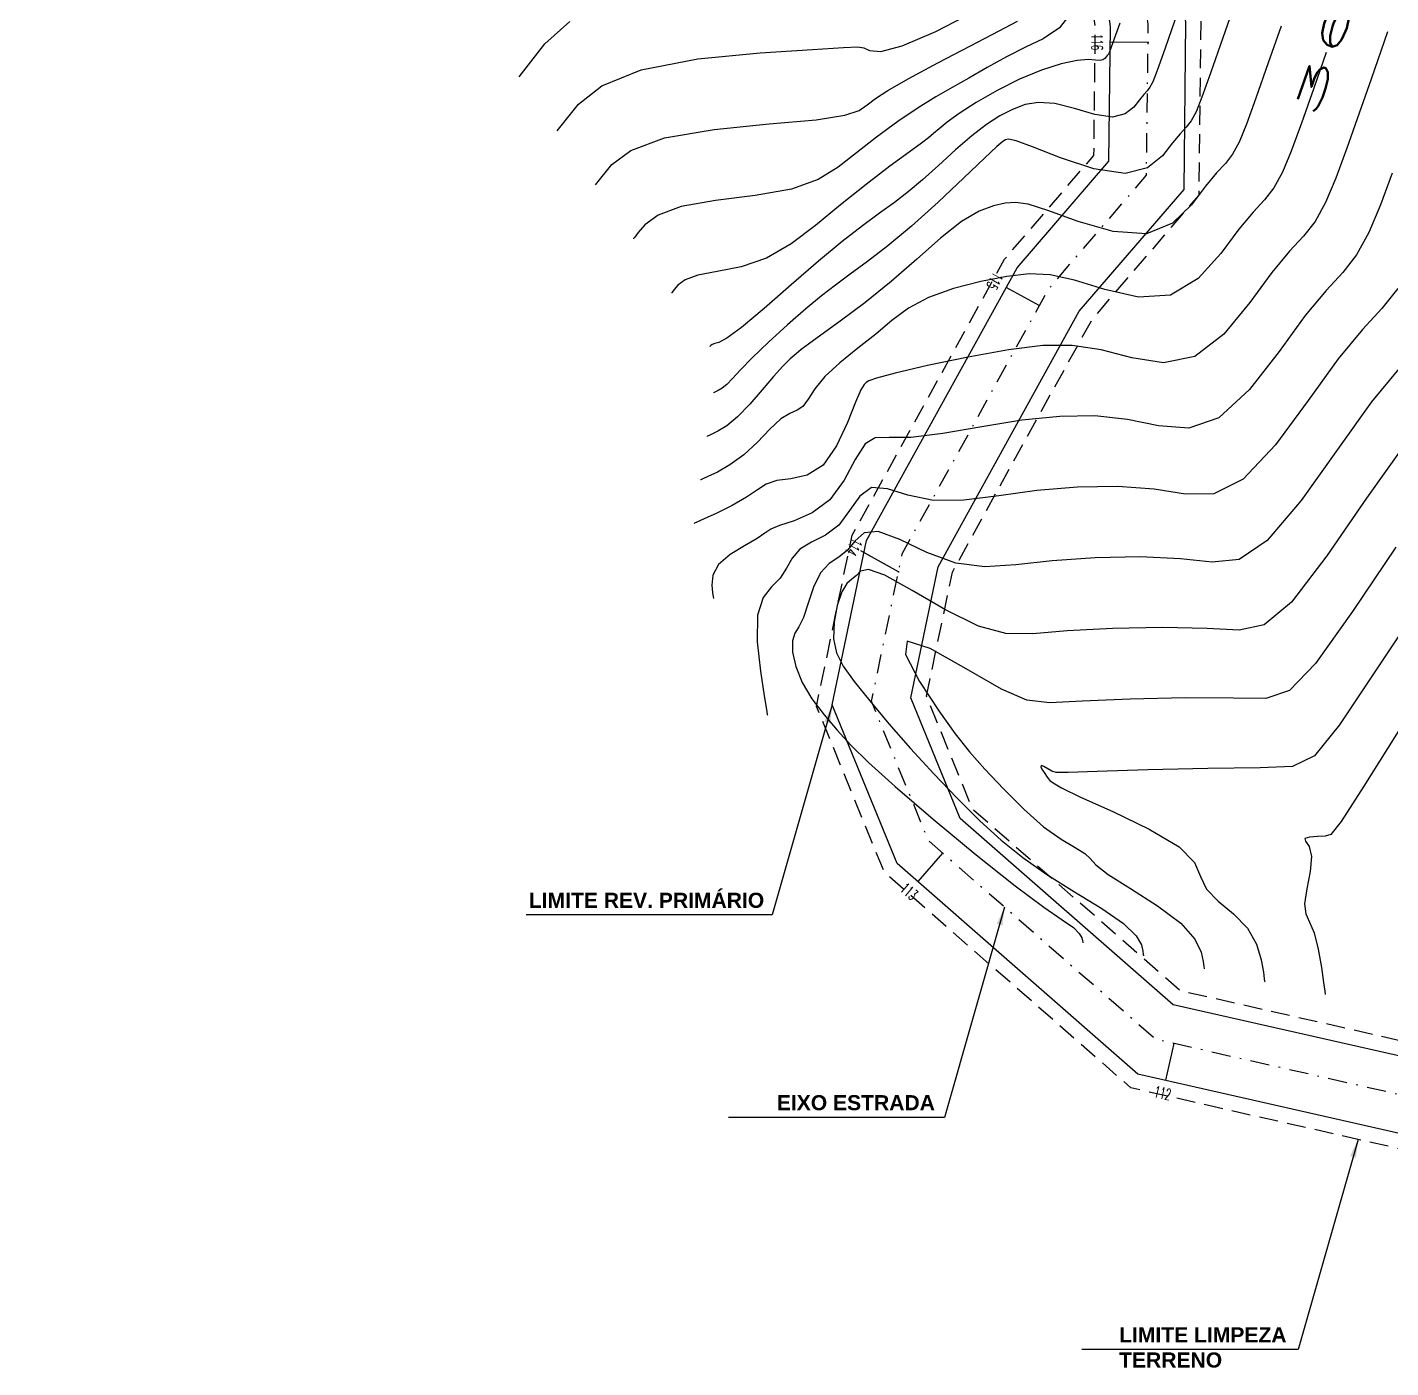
# Model space of a CAD drawing. Header units: millimetres. Extents: x 276147 to 291056, y 9594849 to 9609891.
# Drawn here: x 281159.2 to 281249.5, y 9596029.9 to 9596118.7 of the extents above; entities that cross this region are included whole.
import ezdxf
from ezdxf.enums import TextEntityAlignment as Align

# ---------------------------------------------------------------- set-up
doc = ezdxf.new("R2010")
doc.units = ezdxf.units.MM
doc.header["$LTSCALE"] = 10
for name, pattern in [('CONTINUO', [0]), ('DASHDOTX2', [50.8, 25.4, -12.7, 0, -12.7]), ('HIDDEN', [0.375, 0.25, -0.125])]:
    doc.linetypes.add(name, pattern=pattern)
for name, color, linetype in [('Curvas mestras', 30, 'Continuous'), ('Curvas simples', 9, 'Continuous'), ('Curvas texto', 2, 'Continuous'), ('TG', 7, 'CONTINUO'), ('Top_malha_coord', 8, 'Continuous')]:
    doc.layers.add(name, color=color, linetype=linetype)
doc.styles.add('r80', font='romans.shx')
doc.styles.add('ROMAND', font='romand', dxfattribs={"height": 0.2})
doc.styles.add('SIMPLEX', font='simplex', dxfattribs={"height": 0.2})
doc.styles.add('T7', font='arial.ttf')
doc.dimstyles.new('cadnorma_dim1', dxfattribs={"dimscale": 0, "dimtxt": 2, "dimasz": 1.199999999999999, "dimexe": 1, "dimexo": 2.5, "dimgap": 0.6, "dimtad": 1, "dimzin": 4, "dimdsep": 46, "dimtxsty": 'r80', "dimblk": 'ARCHTICK', "dimblk1": 'ARCHTICK', "dimblk2": 'ARCHTICK', "dimcen": -1, "dimdle": 1, "dimclrd": 1, "dimclre": 1, "dimclrt": 2, "dimaunit": 1, "dimazin": 0, "dimtfac": 1, "dimtix": 1, "dimtmove": 2, "dimatfit": 0, "dimfxl": 1, "dimarcsym": 0})

# ---------------------------------------------------------------- blocks, each defined once
blk = doc.blocks.new('_ArchTick')
at = {"color": 0, "linetype": 'ByBlock', "const_width": 0.15}
blk.add_lwpolyline([(-0.5, -0.5), (0.5, 0.5)], dxfattribs=at)

msp = doc.modelspace()

# ---------------------------------------------------------------- linework, layer by layer
at = {"color": 8, "linetype": 'HIDDEN', "ltscale": 0.5, "elevation": 160.1796621240507, "flags": 128}
for points in [[(281705.3257447103, 9596186.097807938), (281671.0420966857, 9596148.442213606), (281618.3708522619, 9596117.96751722), (281612.1522653525, 9596096.604426004), (281614.0101236665, 9596087.174232556), (281610.8053393826, 9596082.23393807), (281604.9222878393, 9596084.156284798), (281599.9496397175, 9596090.860116001), (281593.3803922225, 9596109.605399935), (281582.0417510347, 9596127.327627068), (281572.6046193693, 9596134.304534238), (281559.9765863478, 9596134.674678959), (281544.3286989689, 9596118.564739116), (281540.658778394, 9596097.818736246), (281537.5093358072, 9596080.228775298), (281520.4284557049, 9596075.011032958), (281502.0332003358, 9596069.391784875), (281494.509547525, 9596070.404022079), (281490.7256996009, 9596076.43605404), (281493.2584685785, 9596098.132715838), (281480.0995632795, 9596101.385524807), (281449.2964902226, 9596100.548274204), (281430.0223790895, 9596096.12669182), (281411.9683109509, 9596097.93913607), (281407.5724122446, 9596102.453821631), (281411.4039140878, 9596110.665556196), (281403.1008950184, 9596132.470582576), (281380.8081796909, 9596137.376344452), (281359.9408718039, 9596130.859888002), (281347.0544783977, 9596114.790196389), (281314.7314768742, 9596091.261051774), (281302.0196165714, 9596075.766356803), (281286.4640279276, 9596063.849675173), (281278.3709921193, 9596057.649837077), (281271.9708323478, 9596051.505744739), (281253.7808607005, 9596050.73446907), (281235.6029599643, 9596054.86117104), (281221.8458024181, 9596066.889702521), (281218.7834329222, 9596074.38328282), (281220.4968017068, 9596082.605134564), (281229.7359844254, 9596099.331536198), (281236.8484486804, 9596107.608992774), (281236.979980318, 9596119.127903767), (281235.6370826386, 9596129.28381643), (281234.0505352953, 9596141.282374846), (281212.8134960154, 9596149.146566434), (281092.4168111571, 9596154.564297132), (281072.9977757005, 9596155.438134354), (281065.8047075431, 9596158.14915656), (281063.8059635049, 9596165.040728634), (281066.3762022938, 9596173.094204625), (281071.6566353667, 9596181.153613526), (281081.5611500744, 9596198.655863922), (281101.2580152763, 9596233.462159524), (281110.9768763188, 9596250.636341654), (281122.9105798664, 9596265.854385952), (281139.2392582729, 9596279.071111804), (281144.5124366145, 9596320.34150084), (281144.6678345738, 9596400.540929634), (281142.6738615293, 9596440.915119793), (281132.673374487, 9596479.71147487), (281130.7173237967, 9596498.969147392), (281132.9373055062, 9596519.560689582), (281123.2639871383, 9596537.496452231), (281115.0194181657, 9596617.069980796), (281104.5392557544, 9596635.017106473), (281094.1622148029, 9596652.131000444), (281062.9990502925, 9596703.525525687), (281028.0758804538, 9596751.42602632), (281004.8557222936, 9596889.161327347), (280985.2271627478, 9596924.87591348), (280973.6552831217, 9596941.402191738), (280950.7410745324, 9596974.150890775), (280928.3153482458, 9597006.224941807), (280925.6195852169, 9597024.964569218), (280925.2975179172, 9597044.877213322), (280917.2359068681, 9597124.57081029), (280911.1712139401, 9597184.52373918), (280889.6831715604, 9597262.502901934), (280877.7477164246, 9597278.852490822), (280862.055065255, 9597314.685484517), (280856.3541850812, 9597353.476188295), (280854.639876525, 9597373.434056284), (280854.116042565, 9597382.033457942), (280871.520011573, 9597404.084292108), (280905.668337576, 9597426.436078487), (280910.5490067642, 9597446.52226166), (280951.9025449565, 9597502.510226574), (280957.1189760176, 9597513.160656158), (280912.2559968092, 9597626.929295046), (280886.4466186127, 9597649.84623889), (280803.0956212914, 9597671.772893883), (280795.5081167346, 9597683.569792682), (280779.3586608997, 9597708.67864036)], [(281710.5178374354, 9596181.402838333), (281675.4873313782, 9596142.926929222), (281624.307053171, 9596113.31488082), (281619.3497790786, 9596096.28485452), (281621.4263888606, 9596085.744313402), (281613.7482014651, 9596073.908101201), (281600.6285639192, 9596078.195075762), (281593.6947889923, 9596087.542782567), (281587.0441809219, 9596106.520228112), (281576.8415557245, 9596122.466869175), (281570.2070225818, 9596127.371804645), (281562.8511565771, 9596127.587415023), (281550.8473176515, 9596115.229125477), (281547.550488274, 9596096.592201235), (281543.6457749243, 9596074.783975355), (281522.4734780471, 9596068.316416942), (281502.6155564374, 9596062.250364274), (281490.3236323596, 9596063.904127834), (281483.4874242715, 9596074.802088458), (281485.5904618715, 9596092.817507926), (281479.3410703855, 9596094.362323103), (281450.1828653127, 9596093.569781242), (281430.4670404004, 9596089.0468674), (281408.7319094135, 9596091.228852794), (281399.1852311144, 9596101.033503352), (281403.8083725086, 9596110.941892164), (281397.904403359, 9596126.446638325), (281381.1197991235, 9596130.14027862), (281364.0658912837, 9596124.81467321), (281351.9303354857, 9596109.681297015), (281319.5752295485, 9596086.128782371), (281306.9185099731, 9596070.701299338), (281290.7209629054, 9596058.29283213), (281282.937430859, 9596052.330095816), (281274.9102619792, 9596044.624090252), (281253.1431036982, 9596043.701137766), (281232.327572161, 9596048.426628146), (281215.9921594214, 9596062.709449701), (281211.4940514419, 9596073.71626432), (281213.8592733805, 9596085.066129155), (281223.9570691917, 9596103.346943974), (281229.8780090109, 9596110.237709327), (281229.9747168267, 9596118.706916755), (281228.6974866962, 9596128.366206406), (281227.6639062291, 9596136.182850303), (281211.4073002868, 9596142.202760234), (281092.1021365739, 9596147.57137357), (281071.5708639357, 9596148.495260356), (281060.0576341382, 9596152.834524348), (281056.4892279477, 9596165.13821506), (281059.9978339799, 9596176.131930728), (281065.6766406024, 9596184.799368419), (281075.468991096, 9596202.103413628), (281095.1658562979, 9596236.909709232), (281105.1438604567, 9596254.541822702), (281117.8909552532, 9596270.797116162), (281132.6517374361, 9596282.744758626), (281137.513299567, 9596320.793644417), (281137.6674998371, 9596400.374957068), (281135.7175383865, 9596439.857995542), (281125.76273324, 9596478.477130141), (281123.6791015143, 9596498.990861015), (281125.744705554, 9596518.150466044), (281116.4442590884, 9596535.394869061), (281108.2124486681, 9596614.84525679), (281098.5236189183, 9596631.437236797), (281088.1766027751, 9596648.501613624), (281057.1675960032, 9596699.64190077), (281021.4475676514, 9596748.635369822), (280998.1501936199, 9596886.828693196), (280979.2754088979, 9596921.171769831), (280967.9212277801, 9596937.38714387), (280945.0056382589, 9596970.137815801), (280921.6238898133, 9597003.579202123), (280918.6276817167, 9597024.407376846), (280918.3032270725, 9597044.46762471), (280910.2714493166, 9597123.86630265), (280904.2661006415, 9597183.232579943), (280883.2747300601, 9597259.409342542), (280871.6426774854, 9597275.343320373), (280855.2660766902, 9597312.738061812), (280849.3979144628, 9597352.667008877), (280847.6581155221, 9597372.921634253), (280846.9665996198, 9597384.273748573), (280866.7319753881, 9597409.316485843), (280899.5195873695, 9597430.777616875), (280904.0800883559, 9597449.546161648), (280945.8950794268, 9597506.15888102), (280949.4739875075, 9597513.465966662), (280906.3575799417, 9597622.805450775), (280883.0489782383, 9597643.501877958), (280798.6812780778, 9597665.69599096), (280789.6207265427, 9597679.783153443), (280773.4712707121, 9597704.892001115)]]:
    msp.add_lwpolyline(points, dxfattribs=at)
at = {"linetype": 'Continuous'}
for p in [(281233.4635370168, 9596117.70786035, 160.1796621240507), (281233.4635370168, 9596117.70786035, 160.1796621240507), (281226.2587650641, 9596100.275169887, 160.1796621240507), (281226.2587650641, 9596100.275169887, 160.1796621240507), (281216.9293070369, 9596082.642061995, 160.1796621240507), (281216.9293070369, 9596082.642061995, 160.1796621240507), (281219.8451824422, 9596063.989754451, 160.1796621240507), (281219.8451824422, 9596063.989754451, 160.1796621240507), (281235.1781547832, 9596051.3685526, 160.1796621240507), (281235.1781547832, 9596051.3685526, 160.1796621240507)]:
    msp.add_point(p, dxfattribs=at)
at = {"layer": 'Curvas mestras', "linetype": 'CONTINUO'}
for points in [[(281228.5675757314, 9596119.954467978, -101.6595884533276), (281227.597890335, 9596118.698729018, -101.6379043679594), (281226.5183423174, 9596117.969777238, -101.6356878377523), (281225.3377032675, 9596117.41953479, -101.6413566689849), (281224.0761660017, 9596116.773723232, -101.6455177255817), (281222.7996192063, 9596116.053247754, -101.6475334251558), (281221.5853707908, 9596115.352810958, -101.6489552179959), (281220.4786365282, 9596114.732654728, -101.6508495201965), (281219.3962576179, 9596114.11516118, -101.6523421762072), (281218.2229781175, 9596113.388248716, -101.6520739987286), (281216.885609154, 9596112.475977805, -101.6490256978109), (281215.4792180973, 9596111.446961151, -101.6435372917589), (281214.1409363901, 9596110.405955516, -101.6362888218977), (281212.9308391438, 9596109.448414046, -101.6292022570529), (281211.6007611834, 9596108.632594382, -101.6291681977713), (281209.8254780107, 9596108.007454546, -101.6443193630807), (281207.425861528, 9596107.587996349, -101.6787430874797), (281204.8071652426, 9596107.253400743, -101.7203453789957), (281202.5207390626, 9596106.848892469, -101.7529868609531), (281200.9882661573, 9596106.273308406, -101.764887841386), (281200.1127717596, 9596105.639942903, -101.7617074784616), (281199.6676113583, 9596105.115700439, -101.7534646100507), (281199.4526022855, 9596104.824336115, -101.7482329329618), (281199.3733882037, 9596104.716990465, -101.746305448029), (281199.3620716213, 9596104.70165566, -101.7460301080395)], [(281245.2678903764, 9596117.045505239, -96.22533942458941), (281244.4448840966, 9596114.692241056, -96.16474630587291), (281243.6285680075, 9596112.379416041, -96.10534403696917), (281242.9505702233, 9596110.518331503, -96.05796824805705), (281242.3713136938, 9596109.117557326, -96.0236942176384), (281241.8084205791, 9596108.084981043, -96.0011571428299), (281241.1826813455, 9596107.293813381, -95.98779230165789), (281240.4275606849, 9596106.478556862, -95.97623524439084), (281239.4796885973, 9596105.339038203, -95.95792169545572), (281238.2800036311, 9596103.723275753, -95.92905696297785), (281236.7866535609, 9596102.0720704, -95.90492571683401), (281234.9620907077, 9596100.974414652, -95.90558229069254), (281232.8230291515, 9596100.836894331, -95.94401452960713), (281230.6032380079, 9596101.336473346, -96.00494432417011), (281228.5907521419, 9596101.96770493, -96.06602686477387), (281226.9786206767, 9596102.321935095, -96.10999583665082), (281225.5799697655, 9596102.37767516, -96.13989830683252), (281224.112943807, 9596102.210224232, -96.16385959330043), (281222.3854202357, 9596101.883751692, -96.18783904137351), (281220.5642195794, 9596101.41789291, -96.20913139459705), (281218.9058923986, 9596100.821153497, -96.22286548404051), (281217.5908258663, 9596100.104338756, -96.22577437074179), (281216.4947436409, 9596099.287468689, -96.22100875884323), (281215.4171989904, 9596098.392861009, -96.21332365783431), (281214.2225449496, 9596097.446996365, -96.20630972899065), (281213.0343175811, 9596096.492985282, -96.19889984416344), (281212.0408477028, 9596095.57809624, -96.18886246412555), (281211.3741921884, 9596094.751650132, -96.17516292453772), (281210.9412971371, 9596094.071178503, -96.16155439373367), (281210.5928317009, 9596093.596264318, -96.15298694275813), (281210.2002969965, 9596093.340772958, -96.1524943573427), (281209.7185189835, 9596093.135692548, -96.15544511438614), (281209.1231545756, 9596092.766288646, -96.15529126234154), (281208.3996046175, 9596092.086650686, -96.14754453443717), (281207.5722396205, 9596091.226138657, -96.13595470788684), (281206.675174018, 9596090.382931435, -96.12633108111586), (281205.7568494607, 9596089.718453474, -96.12299095283063), (281204.9230144561, 9596089.24710549, -96.12428346732887), (281204.2937447306, 9596088.946533766, -96.12706576889869), (281203.951068059, 9596088.789865905, -96.12881068835534), (281203.8248193894, 9596088.732145743, -96.12945352689391), (281203.8067837212, 9596088.723899439, -96.12954534522984)], [(281250.4625030024, 9596091.039612938, -90.26519081447302), (281247.9519067128, 9596087.509227427, -90.1999007371164), (281245.3106068411, 9596083.687202148, -90.12767764398868), (281242.9618249418, 9596080.632421909, -90.07472441842813), (281241.1610968973, 9596079.11577389, -90.06117264020983), (281239.4932008813, 9596078.756139927, -90.08286848748364), (281237.3752283867, 9596078.88440025, -90.12958672418293), (281234.4317820204, 9596078.950201195, -90.19082845383352), (281231.1175158186, 9596078.878245436, -90.25499973437084), (281228.0945919239, 9596078.711998768, -90.31023292519652), (281225.8334565106, 9596078.530297043, -90.34966784898691), (281224.0376788633, 9596078.55344842, -90.3864741805269), (281222.2191082925, 9596079.037128143, -90.43882903965684), (281220.0475638103, 9596080.111369258, -90.5176213767522), (281217.8247392079, 9596081.403624065, -90.6045871512874), (281216.0102959668, 9596082.41569668, -90.674173996635), (281214.9350629853, 9596082.782712381, -90.70778446105803), (281214.4145277863, 9596082.673056101, -90.71464015412172), (281214.1353472989, 9596082.388428941, -90.710917396555), (281213.8419159205, 9596082.149258438, -90.70897026851569), (281213.5095919197, 9596081.85087987, -90.7058636733822), (281213.1714770236, 9596081.30735194, -90.69484005545061), (281212.8668152544, 9596080.400976598, -90.671254814803), (281212.6594347794, 9596079.28701575, -90.6389144482932), (281212.6193090518, 9596078.188971516, -90.60373824977111), (281212.8087015235, 9596077.261665665, -90.56954970248316), (281213.2590366247, 9596076.385194449, -90.53178889586391), (281213.994027783, 9596075.37097376, -90.48380012871016), (281215.0218519376, 9596074.07850489, -90.42081527728854), (281216.2885320609, 9596072.559625808, -90.34561652512318), (281217.7245516327, 9596070.914257897, -90.26287362820264), (281219.2592305074, 9596069.239389053, -90.17718357374221), (281220.8172340245, 9596067.62026527, -90.09285201274591), (281222.3220588911, 9596066.139196068, -90.01411182983114), (281223.7346531817, 9596064.849767413, -89.9435028885168), (281225.1657524075, 9596063.690661086, -89.87679300180432), (281226.763539442, 9596062.571833318, -89.80805697696312), (281228.5948212909, 9596061.431839738, -89.73394029526068), (281230.4008914839, 9596060.323631523, -89.66137127225781), (281231.8416666853, 9596059.328760244, -89.5998489505404), (281232.6713274008, 9596058.515815081, -89.5565553975434), (281233.0211025147, 9596057.901537728, -89.5294049856279), (281233.116485759, 9596057.489710469, -89.51399518971121), (281233.1469907985, 9596057.272023492, -89.50624948870652), (281233.1582300771, 9596057.191823447, -89.5033958115059), (281233.1598359755, 9596057.180366868, -89.50298815624822)]]:
    msp.add_polyline3d(points, dxfattribs=at)
at = {"layer": 'Curvas simples', "linetype": 'CONTINUO'}
for points in [[(281239.3154220538, 9596120.576634817, -98.46201409460312), (281238.4265579976, 9596118.028317396, -98.39635130369831), (281237.6085704999, 9596115.695068093, -98.33631330515752), (281237.0328118162, 9596114.08704672, -98.29517780462314), (281236.6444625364, 9596113.112116534, -98.27102600733318), (281236.3321645876, 9596112.527568152, -98.2581399570594), (281235.9974663228, 9596112.104385218, -98.25099132433789), (281235.5935647843, 9596111.668318378, -98.24480965800151), (281235.0865634355, 9596111.058808308, -98.23501403579982), (281234.4177380285, 9596110.206126852, -98.22049835105688), (281233.4290314912, 9596109.403873662, -98.21405630299384), (281231.9375580287, 9596109.036473572, -98.23195623073522), (281229.8787368933, 9596109.355612628, -98.2837419677202), (281227.661224455, 9596110.081991702, -98.35205800141242), (281225.811984124, 9596110.80356989, -98.41282417552114), (281224.7202152688, 9596111.19917009, -98.44770325594837), (281224.2240710921, 9596111.311069535, -98.46132946395343), (281224.0239417559, 9596111.27240927, -98.46407992313883), (281223.83548356, 9596111.159943815, -98.46417758837603), (281223.4354263718, 9596110.82488758, -98.4612287552122), (281222.6157662004, 9596110.062069444, -98.45268558340868), (281221.2511486559, 9596108.75493016, -98.43724486991087), (281219.546803757, 9596107.141355041, -98.41858214561617), (281217.7906101317, 9596105.547844281, -98.40161769723315), (281216.2198533042, 9596104.234493494, -98.39011139326286), (281214.8694534124, 9596103.195793983, -98.38318174777342), (281213.7237375019, 9596102.35983846, -98.37878705278533), (281212.7457951602, 9596101.644576738, -98.37497954067337), (281211.8137641734, 9596100.92740693, -98.37018789749388), (281210.7845438783, 9596100.075588247, -98.36293490053183), (281209.5723097547, 9596099.009256462, -98.35232629507342), (281208.3203368756, 9596097.860058669, -98.33979996348765), (281207.2291764653, 9596096.81252152, -98.32737685404985), (281206.4483164543, 9596096.011596568, -98.31680610702861), (281205.9229916245, 9596095.44394791, -98.30875005389365), (281205.5473744719, 9596095.05666852, -98.30359932806138), (281205.2358398518, 9596094.800872302, -98.30147079089912), (281204.9835830926, 9596094.64377682, -98.30138664631201), (281204.8060018852, 9596094.556621583, -98.30209535863517), (281204.7109242928, 9596094.513152465, -98.30257947256584), (281204.6758948652, 9596094.497137845, -98.30275785762612), (281204.6708905195, 9596094.49485047, -98.30278335811133)], [(281191.7805713707, 9596115.441925596, -105.2523787453797), (281193.4847036431, 9596117.638726614, -105.290157389853), (281195.1479364909, 9596119.105022425, -105.3048192041137)], [(281194.3077377888, 9596111.861835955, -104.0835958838838), (281195.7152301167, 9596113.640131624, -104.1136152081567), (281197.2640751948, 9596114.835782062, -104.1217044522895), (281199.8680550671, 9596115.91287687, -104.1047284295459), (281203.6350350821, 9596116.625402283, -104.0524603039052), (281207.7664996857, 9596117.027135564, -103.9826913615949), (281211.2373378492, 9596117.246801503, -103.9202174164497), (281213.2886634268, 9596117.385806372, -103.8835949996978), (281214.2264818134, 9596117.436282493, -103.866423672091), (281214.623023291, 9596117.363045668, -103.8560637771411), (281215.0088564035, 9596117.184354141, -103.8424632062928), (281215.7478947615, 9596117.132247867, -103.8259205966865), (281217.1623902436, 9596117.4922132, -103.8093222641296), (281219.4062193242, 9596118.447455898, -103.7955828017697), (281221.9597508895, 9596119.772073245, -103.787730490349)], [(281196.834905204, 9596108.281745309, -102.9148129695937), (281197.9219397268, 9596109.640412234, -102.9375142706817), (281199.1896809823, 9596110.557544477, -102.9421195492874), (281201.4087453444, 9596111.391005797, -102.9248865656813), (281204.7006654757, 9596111.959399972, -102.8774315754676), (281208.3603810981, 9596112.32248113, -102.8158657378194), (281211.4761792059, 9596112.60029325, -102.7624241024281), (281213.3734455936, 9596112.892872833, -102.7339266744352), (281214.3259482697, 9596113.220229428, -102.7255336402127), (281214.84455305, 9596113.582368117, -102.7269902599768), (281215.3909437357, 9596113.99561285, -102.7295638045439), (281216.2300870806, 9596114.54156908, -102.7306095602367), (281217.5777708191, 9596115.318160124, -102.7290047311949), (281219.5297809261, 9596116.366939941, -102.7241882257772), (281221.7018953169, 9596117.503979992, -102.7178456271327), (281223.5898921381, 9596118.48897937, -102.7122240849098), (281224.8158994775, 9596119.1407654, -102.7089720178887)], [(281231.5885739942, 9596119.010721143, -100.5672825859187), (281231.1150534089, 9596117.655761937, -100.5323873611309), (281230.9176123765, 9596117.106674733, -100.5183577440006), (281230.8559075965, 9596116.970155263, -100.5151227914289), (281230.8122513, 9596116.914957056, -100.5141903468434), (281230.7595688823, 9596116.858078899, -100.5133840389576), (281230.6934382714, 9596116.778577413, -100.5121063434312), (281230.6061997405, 9596116.667358313, -100.5102130091077), (281230.4772379318, 9596116.562716763, -100.5093727493917), (281230.2826988277, 9596116.514795057, -100.5117075055864), (281229.9878769111, 9596116.548636094, -100.5187345695126), (281229.5146796472, 9596116.588881265, -100.5295521216144), (281228.7741620016, 9596116.535072587, -100.5426537127027), (281227.7100386134, 9596116.304807596, -100.5564689560819), (281226.3966468038, 9596115.88790188, -100.5691719041465), (281224.940981578, 9596115.292230552, -100.5788728426819), (281223.4554819855, 9596114.544120738, -100.5841774270197), (281222.074371264, 9596113.743714547, -100.5856728600015), (281220.9373156981, 9596113.00960709, -100.5844417666344), (281220.1419144449, 9596112.434065202, -100.5815484620657), (281219.6174791268, 9596112.004033564, -100.577984106811), (281219.2512532285, 9596111.680124562, -100.5747214408152), (281218.9176933618, 9596111.404370982, -100.5723810492459), (281218.4401065937, 9596111.044464221, -100.5701741887283), (281217.629014118, 9596110.449517045, -100.566959973858), (281216.3607675306, 9596109.51380457, -100.5617559859207), (281214.7750510602, 9596108.312264198, -100.5542138761634), (281213.0773793462, 9596106.964999657, -100.5441438930833), (281211.4290811262, 9596105.598215623, -100.5324431755839), (281209.8147455376, 9596104.362518555, -100.5243562776854), (281208.1747768134, 9596103.41461484, -100.5262145909623), (281206.4913419572, 9596102.853511564, -100.5416204370817), (281204.9136640119, 9596102.547402512, -100.5632592353182), (281203.632731781, 9596102.306779144, -100.5810871762482), (281202.7868513352, 9596101.989073338, -100.5876561661393), (281202.3036037924, 9596101.639473576, -100.5859006863579), (281202.0578875315, 9596101.350106748, -100.5813508682445), (281201.9392083335, 9596101.189281937, -100.5784631378742), (281201.8954845747, 9596101.130030004, -100.5773992115541), (281201.8892390392, 9596101.121566014, -100.5772472265203)], [(281235.4173954459, 9596119.696354562, -99.51215375979919), (281234.598572248, 9596117.352895115, -99.45179796186542), (281234.0739321123, 9596115.871404326, -99.41378259300515), (281233.7810374581, 9596115.109396135, -99.39469189199414), (281233.5940360922, 9596114.748861708, -99.38663137433153), (281233.4048588114, 9596114.509671135, -99.38259083564887), (281233.1765663322, 9596114.263198141, -99.3790968422222), (281232.8900013518, 9596113.918692358, -99.37356016316014), (281232.5119693842, 9596113.436742581, -99.36535567001235), (281231.9531352114, 9596112.983295213, -99.36171451615192), (281231.1101284291, 9596112.775634812, -99.3718318845753), (281229.933307401, 9596112.95212386, -99.40123824219015), (281228.5879525511, 9596113.335436482, -99.44080505138518), (281227.2930730641, 9596113.669321738, -99.47773896043915), (281226.2151269411, 9596113.751988845, -99.50208610613166), (281225.3103594481, 9596113.599485708, -99.51525067400914), (281224.4824616659, 9596113.282319412, -99.52147636658313), (281223.6454822718, 9596112.852031779, -99.52417750146972), (281222.754898317, 9596112.284300566, -99.52345080140773), (281221.776541449, 9596111.535838267, -99.5185636650098), (281220.6965310503, 9596110.59449768, -99.50939667600002), (281219.5821414402, 9596109.572693802, -99.49828310988639), (281218.5209316815, 9596108.613984922, -99.48816958538052), (281217.568773833, 9596107.819432238, -99.48124621118453), (281216.6547800038, 9596107.120129596, -99.47667798460722), (281215.6763753101, 9596106.404677756, -99.47287352339166), (281214.5417338683, 9596105.56858671, -99.46825208325433), (281213.2020247992, 9596104.535004511, -99.46127552326331), (281211.6191692277, 9596103.233989453, -99.45041631228784), (281209.8103886064, 9596101.662075475, -99.43521517517772), (281208.0141127022, 9596100.081699014, -99.4194857176303), (281206.5240746186, 9596098.821776139, -99.4081098716965), (281205.5568213871, 9596098.119026786, -99.4044978069982), (281205.0201637781, 9596097.841403276, -99.40617303878801), (281204.7447254987, 9596097.764665814, -99.40918747152003), (281204.5854365126, 9596097.704838267, -99.41042449089267), (281204.494434825, 9596097.639004245, -99.41009391433593), (281204.4481637046, 9596097.584513053, -99.40923712667117), (281204.4258153817, 9596097.554227756, -99.40869332264671), (281204.4175819479, 9596097.543070542, -99.4084929878849), (281204.4164054565, 9596097.541476369, -99.4084643650244)], [(281249.3422984687, 9596118.434334707, -95.18832373313168), (281248.2441245379, 9596115.27994045, -95.10700208964082), (281247.4540466458, 9596113.024202885, -95.04894381717568), (281246.6385662615, 9596110.721590016, -94.98985941303218), (281245.9094489272, 9596108.733973896, -94.93936347993119), (281245.2347387731, 9596107.120277729, -94.90002833303564), (281244.5465490752, 9596105.86368749, -94.87266572567435), (281243.7752888572, 9596104.888527464, -94.85619279046338), (281242.844558135, 9596103.883676102, -94.84194804765539), (281241.6762516784, 9596102.479153149, -94.819375515301), (281240.2143850484, 9596100.480466485, -94.78322571483702), (281238.4914440167, 9596098.395096548, -94.74947609976189), (281236.5620371542, 9596096.906015905, -94.73941071776468), (281234.4906423012, 9596096.492670245, -94.7674461598767), (281232.3812303831, 9596096.820406666, -94.8205291609888), (281230.3476475893, 9596097.351043394, -94.87873881312814), (281228.4437932865, 9596097.641876321, -94.92648625108669), (281226.4837974937, 9596097.63208907, -94.96550966708716), (281224.2218474055, 9596097.356341934, -95.00187918290285), (281221.5432368211, 9596096.868473798, -95.03966160161914), (281218.8576839847, 9596096.29905087, -95.07491091816016), (281216.7060167514, 9596095.797819942, -95.10167781376774), (281215.4781347526, 9596095.477132246, -95.11581722923117), (281214.960229729, 9596095.299756713, -95.12040104207384), (281214.7875692054, 9596095.191069715, -95.12030540711967), (281214.6466932184, 9596095.052392347, -95.11858899247866), (281214.4292418658, 9596094.688829677, -95.11104048278915), (281214.0781317659, 9596093.88143648, -95.09163115927052), (281213.5463081471, 9596092.52575157, -95.05788250468001), (281212.8268477082, 9596090.975267794, -95.02151705478579), (281211.9228607597, 9596089.697964016, -94.9978075117364), (281210.8640603105, 9596089.032205647, -94.99724528003983), (281209.7865771592, 9596088.797904244, -95.01119643324321), (281208.8531488035, 9596088.685358899, -95.02624569888255), (281208.1642179383, 9596088.443790859, -95.03215909699472), (281207.5710580499, 9596088.058113944, -95.03142774410341), (281206.8626498192, 9596087.572163116, -95.02972397577517), (281205.9058218464, 9596087.036828855, -95.03138864153564), (281204.8787893968, 9596086.53121761, -95.03543655233486), (281204.0376166542, 9596086.141490357, -95.03955098052072), (281203.5711404396, 9596085.928221624, -95.04192625355469), (281203.399281151, 9596085.849649195, -95.04280135527048), (281203.3747298232, 9596085.83842442, -95.04292636518633)], [(281242.2916562146, 9596118.811070025, -97.343676759538), (281241.4357215468, 9596116.360279225, -97.28054879480302), (281240.6185687537, 9596114.037242068, -97.22082868116237), (281239.9916905196, 9596112.30268911, -97.1765730363808), (281239.5078886152, 9596111.11483693, -97.14736010241583), (281239.0702930832, 9596110.306274595, -97.12964853990385), (281238.5900738341, 9596109.6990993, -97.11939181296881), (281238.0105622347, 9596109.07343762, -97.11052246126613), (281237.2831265164, 9596108.198923254, -97.09646785547054), (281236.3456232165, 9596106.966086019, -97.07488822380813), (281235.0818631052, 9596105.749044247, -97.06037533390585), (281233.3621432589, 9596105.0428124, -97.07175385110568), (281231.1554150024, 9596105.18111842, -97.12058291965187), (281228.8252456336, 9596105.852540035, -97.18935948758414), (281226.833856692, 9596106.584365465, -97.25331488382332), (281225.5134490695, 9596107.001994867, -97.29350543490412), (281224.6761430363, 9596107.123261241, -97.31428692649612), (281224.0040402106, 9596107.064107528, -97.32584003641065), (281223.2276046508, 9596106.899029592, -97.33601646110438), (281222.2707541744, 9596106.536734952, -97.343351891232), (281221.105767046, 9596105.844487049, -97.34405317462782), (281219.7182427087, 9596104.742100894, -97.33578181042364), (281218.1470553515, 9596103.359611753, -97.32201856319122), (281216.4443973579, 9596101.87961247, -97.3076991054372), (281214.6884472648, 9596100.471157476, -97.29679383625304), (281213.0613162584, 9596099.24915958, -97.28941269460162), (281211.7710996942, 9596098.31499917, -97.28470058229553), (281210.9568340332, 9596097.726973627, -97.28177687854301), (281210.4813181878, 9596097.371061254, -97.27965933878701), (281210.1382941847, 9596097.090161318, -97.27734028602984), (281209.7512916765, 9596096.744107034, -97.27376900516938), (281209.2630077997, 9596096.260461314, -97.26772208846202), (281208.6459273227, 9596095.583724, -97.25793318796465), (281207.8914202465, 9596094.697756208, -97.24404668560285), (281207.0663775053, 9596093.743865147, -97.22935031805221), (281206.2565742814, 9596092.902726281, -97.21804280040337), (281205.5393962405, 9596092.313863143, -97.2131427534882), (281204.9586800359, 9596091.9522165, -97.21294905608787), (281204.5498738092, 9596091.751578176, -97.21458057014067), (281204.330995676, 9596091.651509184, -97.21569509055965), (281204.2503566287, 9596091.614642296, -97.2161057187154), (281204.2388376215, 9596091.609375454, -97.21616435792791)], [(281249.6485645155, 9596109.063763991, -93.87437478897888), (281248.868328631, 9596106.949616289, -93.82075869154917), (281248.0981648517, 9596105.122998124, -93.77636242811835), (281247.2846775706, 9596103.642393937, -93.7441743085187), (281246.3678963686, 9596102.483241549, -93.72459327915251), (281245.2615555873, 9596101.288796345, -93.70766088369103), (281243.8728147595, 9596099.619268097, -93.68082933503004), (281242.148765463, 9596097.23765622, -93.6373944540068), (281240.1962354722, 9596094.7181227, -93.59402646255015), (281238.1619846007, 9596092.837617157, -93.57323912475525), (281236.1582554503, 9596092.148446154, -93.5908777899717), (281234.1592237578, 9596092.304339983, -93.63611397743492), (281232.1045420397, 9596092.73438286, -93.69145081410213), (281229.9378372611, 9596092.968294604, -93.7426093595827), (281227.61860416, 9596092.938327415, -93.78818268087022), (281225.1103059176, 9596092.677367087, -93.82998183308203), (281222.4381353603, 9596092.243964048, -93.8694197370464), (281219.8741899029, 9596091.79933126, -93.90631718947813), (281217.7522965973, 9596091.530343307, -93.94009675501414), (281216.3074728349, 9596091.530004859, -93.96908845027471), (281215.3795053152, 9596091.51582181, -93.98725131860962), (281214.70936807, 9596091.111426169, -93.98745178526988), (281214.0650337468, 9596090.074358052, -93.96640233488554), (281213.3224464912, 9596088.697797233, -93.93620038128253), (281212.384548064, 9596087.408830635, -93.91278938555885), (281211.2138157653, 9596086.537200173, -93.9077278318259), (281210.0108930607, 9596086.023271764, -93.91503394543221), (281209.0359599529, 9596085.710067274, -93.92434098737115), (281208.4554355171, 9596085.456570549, -93.92768739084968), (281208.0606911328, 9596085.185626158, -93.92673278311534), (281207.5493332535, 9596084.836043593, -93.9255421420352), (281206.7190775679, 9596084.361716183, -93.92666517450968), (281205.7680657118, 9596083.776877586, -93.92659088913612), (281204.9945435441, 9596083.11084128, -93.92029299333487), (281204.6182484966, 9596082.405269008, -93.90472577817533), (281204.544863209, 9596081.751184545, -93.8847652767694), (281204.6015578931, 9596081.251958933, -93.867268153725), (281204.64668171, 9596080.979386711, -93.85743047433468), (281204.6633066406, 9596080.878964422, -93.85380602776101), (281204.6656816317, 9596080.864619091, -93.8532882730037)], [(281250.0228050667, 9596101.42110038, -92.61568291144474), (281248.9605038801, 9596100.07795563, -92.59299376784148), (281247.678554037, 9596098.693915581, -92.57337366675753), (281246.0693768408, 9596096.759383047, -92.5422831748987), (281244.0831458805, 9596093.994846955, -92.49156322594766), (281241.901025928, 9596091.04114885, -92.43857684547802), (281239.7619310495, 9596088.76921941, -92.40706758448184), (281237.8258695992, 9596087.804222066, -92.414309399985), (281235.9372161318, 9596087.788273295, -92.45169881413719), (281233.8614374896, 9596088.117722325, -92.50416279505268), (281231.4358185144, 9596088.295596803, -92.55868239767418), (281228.7849080452, 9596088.251633087, -92.61045502105517), (281226.1050679217, 9596088.022244984, -92.6567322188898), (281223.569909078, 9596087.672742048, -92.69616911853919), (281221.26201989, 9596087.384036982, -92.73303617976168), (281219.2412338293, 9596087.365938256, -92.77300751654221), (281217.5541698275, 9596087.723793324, -92.81859943669085), (281216.1945826117, 9596088.145088568, -92.85969658786465), (281215.143010368, 9596088.212849341, -92.88302585159218), (281214.3550428265, 9596087.643809497, -92.88019639035022), (281213.6864739222, 9596086.689549856, -92.86234695461141), (281212.968147141, 9596085.73536274, -92.84549871415621), (281212.0890413293, 9596085.070710007, -92.84136559828451), (281211.1706617678, 9596084.60172774, -92.84443274666816), (281210.3926491, 9596084.138723549, -92.84487812369164), (281209.8749244272, 9596083.541418966, -92.83569771700101), (281209.4985406665, 9596082.867191102, -92.82115940338966), (281209.0848351986, 9596082.22283496, -92.80834913256373), (281208.5199273921, 9596081.649241954, -92.8008928617605), (281207.949073607, 9596080.923710067, -92.78857708317489), (281207.5823141959, 9596079.757635698, -92.75772832162014), (281207.5637763481, 9596077.99873313, -92.70046319791842), (281207.7739386001, 9596076.03998621, -92.63205857158434), (281208.0273673196, 9596074.4106937, -92.57358127992168), (281208.1774333798, 9596073.504230756, -92.54086515310016), (281208.2327206646, 9596073.170270255, -92.52881183198454), (281208.2406185617, 9596073.122561462, -92.5270899299907)], [(281250.0955514874, 9596096.099034823, -91.4390864700803), (281248.2659399217, 9596093.899497993, -91.40373699468589), (281246.0175262977, 9596090.752037691, -91.34573199788835), (281243.6058163861, 9596087.364176001, -91.28312726106063), (281241.3618784955, 9596084.700820658, -91.24089599135593), (281239.4934827486, 9596083.45999798, -91.23774103019653), (281237.7152085068, 9596083.272206614, -91.26728365089767), (281235.6183329372, 9596083.501060791, -91.31687474329053), (281232.9338007675, 9596083.622899, -91.37475541574216), (281229.9512119329, 9596083.564939763, -91.43272739412762), (281227.0998299228, 9596083.367121877, -91.48348257210134), (281224.7016827931, 9596083.101519044, -91.52291846749401), (281222.6498488769, 9596082.968742704, -91.55975519018514), (281220.7301710608, 9596083.201533196, -91.60591827807039), (281218.8008668205, 9596083.917581795, -91.66811042304883), (281217.00966091, 9596084.774356317, -91.73214186951785), (281215.5766536685, 9596085.31427351, -91.77859993037103), (281214.6450529065, 9596085.213260941, -91.7939904257332), (281214.050500356, 9596084.681303483, -91.78849358079285), (281213.55174722, 9596084.06189584, -91.77820805538474), (281212.9642658908, 9596083.60421884, -91.77500335222842), (281212.3304304719, 9596083.180182716, -91.7738315151332), (281211.7493382472, 9596082.567379829, -91.76541526012855), (281211.2944123369, 9596081.626267383, -91.74370806335034), (281210.9363912022, 9596080.548757043, -91.71558603623672), (281210.6203381439, 9596079.609626325, -91.69115610301051), (281210.3106196726, 9596078.998124013, -91.67733502349839), (281210.0488211572, 9596078.561393892, -91.66827910570689), (281209.8958281834, 9596078.061054014, -91.65495465145469), (281209.9065548616, 9596077.314476687, -91.630274835476), (281210.1120194393, 9596076.362068253, -91.59494108022452), (281210.5372686853, 9596075.299988285, -91.55160164800733), (281211.187882465, 9596074.213787735, -91.5029479384215), (281211.9915769837, 9596073.146564972, -91.45184323095285), (281212.8566055346, 9596072.130806722, -91.40119376373738), (281213.7580051793, 9596071.150285581, -91.35096887833461), (281214.9379700298, 9596069.993911536, -91.28938969169073), (281216.7054769607, 9596068.401877455, -91.20174034588533), (281219.2225433626, 9596066.240198806, -91.0803780506507), (281222.0633356749, 9596063.878170503, -90.9459521859794), (281224.655054855, 9596061.810911065, -90.82618535266053), (281226.5474688517, 9596060.412262945, -90.74236571383918), (281227.7805946091, 9596059.57097736, -90.6900444891912), (281228.5170130626, 9596059.054530451, -90.65833855411304), (281228.9100102963, 9596058.669451112, -90.63783107881002), (281229.0756929832, 9596058.378478259, -90.62497038326953), (281229.1208739398, 9596058.183401562, -90.61767099730471), (281229.1353240121, 9596058.080287358, -90.61400199707393), (281229.1406481437, 9596058.042297706, -90.61265024475554), (281229.141408305, 9596058.036870329, -90.61245713659119)], [(281249.8862871303, 9596084.266418163, -89.05406950894073), (281247.0153972971, 9596080.0102283, -88.9722280269165), (281244.5617723902, 9596076.564024154, -88.90855285807314), (281242.8287100469, 9596074.771549804, -88.88460427036304), (281241.2711932537, 9596074.240072247, -88.8984532914732), (281239.1321228346, 9596074.267738722, -88.94229869261883), (281235.9297642732, 9596074.27750339, -89.0069014719015), (281232.283819704, 9596074.191551112, -89.07727207455585), (281229.089353925, 9596074.056875663, -89.13698327834979), (281226.9666067677, 9596073.958140232, -89.17635896577534), (281225.436520168, 9596074.130676642, -89.212727105038), (281223.7452091043, 9596074.847489158, -89.2701669076018), (281221.4100900464, 9596076.198386228, -89.36130847446881), (281219.0337794916, 9596077.540412212, -89.45298620665241), (281217.4901914353, 9596078.047416685, -89.50058550780201), (281217.3940896647, 9596077.156749712, -89.47332846678589), (281218.3236350993, 9596075.35974832, -89.39578346194733), (281219.5978334473, 9596073.411247043, -89.3063555593512), (281220.6827407213, 9596071.893560585, -89.2348447201334), (281221.6326071519, 9596070.698920391, -89.17663049415248), (281222.6487302732, 9596069.5470361, -89.1184873216229), (281223.8745032576, 9596068.238922156, -89.0510162571122), (281225.2217158246, 9596066.900809301, -88.98012443488963), (281226.5442543196, 9596065.740228072, -88.91554541999031), (281227.7097264518, 9596064.91170829, -88.86500056661001), (281228.6406303182, 9596064.3577518, -88.82816146642702), (281229.2731833657, 9596063.967853734, -88.80268734410899), (281229.6203484166, 9596063.627542458, -88.78456688354751), (281230.0020687751, 9596063.206472278, -88.76310639644768), (281230.8150311146, 9596062.570327748, -88.72594159588013), (281232.3017705897, 9596061.633409325, -88.66539565621903), (281234.0881992705, 9596060.50447816, -88.59254184105922), (281235.6460757082, 9596059.34091131, -88.5231409156954), (281236.5747945496, 9596058.284525804, -88.46988164694315), (281236.9842818041, 9596057.414891537, -88.43316484181238), (281237.1120965792, 9596056.796019383, -88.41031940231588), (281237.1586585863, 9596056.463760622, -88.39849699297022), (281237.1758120119, 9596056.341350183, -88.39414141091086), (281237.1782626457, 9596056.323863411, -88.39351919610314)], [(281251.820668545, 9596081.023607895, -87.90823822802886), (281248.7201877529, 9596076.333254455, -87.81677840984455), (281246.1617188366, 9596072.49562541, -87.74238128508702), (281244.4963241956, 9596070.427325713, -87.7080358803764), (281243.0491856284, 9596069.724005561, -87.71403812811738), (281240.8890182845, 9596069.651078185, -87.75501067351112), (281237.4277455265, 9596069.604805589, -87.82297450993471), (281233.4501225896, 9596069.50485679, -87.8995444349388), (281230.0841159265, 9596069.401752558, -87.96373363150317), (281228.1672014793, 9596069.340186609, -88.00019552142166), (281227.374914134, 9596069.341539413, -88.01614389501302), (281227.0923012587, 9596069.421361394, -88.02443262320273), (281226.8236592881, 9596069.576774543, -88.03491794221591), (281226.5502778798, 9596069.7311672, -88.04546495826483), (281226.3726977495, 9596069.789495267, -88.05094097208021), (281226.3616414383, 9596069.687028557, -88.04780519372113), (281226.4685797907, 9596069.480294373, -88.03888411304482), (281226.6151694657, 9596069.2561299, -88.02859591776766), (281226.7399823578, 9596069.081529543, -88.02036902008368), (281226.8492582288, 9596068.944092423, -88.01367180343036), (281226.9661580747, 9596068.811574874, -88.006982755), (281227.1658663374, 9596068.636270111, -87.99722935663564), (281227.7316892709, 9596068.308631865, -87.9751349303082), (281228.9989595824, 9596067.703653747, -87.92987183024204), (281231.1237845115, 9596066.7492381, -87.85594386662379), (281233.5453644242, 9596065.584924186, -87.76918083961615), (281235.5236752144, 9596064.403157996, -87.69074391972069), (281236.538345754, 9596063.356565917, -87.6360802121603), (281236.9476287783, 9596062.438474871, -87.59777963297935), (281237.3294299933, 9596061.602389185, -87.56271793474704), (281238.1123822768, 9596060.798095843, -87.52064549750915), (281239.1280222068, 9596059.960517513, -87.47281147466535), (281240.0586105351, 9596059.02086053, -87.4233397402244), (281240.6584475661, 9596057.954806492, -87.3763654801555), (281240.9699828281, 9596056.915942093, -87.33606944259051), (281241.1077073963, 9596056.102327297, -87.3066435822079), (281241.1703253753, 9596055.655497758, -87.29074451737361), (281241.1933949477, 9596055.490876924, -87.28488699029234), (281241.1966903136, 9596055.46735895, -87.28405018310562)], [(281250.4249782086, 9596072.656280605, -86.66132879283069), (281247.7616662834, 9596068.427226663, -86.57620969201932), (281246.2585110624, 9596066.085940294, -86.52966209718986), (281245.5837667362, 9596065.230648171, -86.51517967789229), (281245.1994000844, 9596065.111061519, -86.51897657368366), (281244.6951928978, 9596065.09906167, -86.52870459571969), (281244.1721780676, 9596065.0552314, -86.53776710774085), (281243.8592035071, 9596064.962327607, -86.54100527570384), (281243.9045298711, 9596064.786688285, -86.53433991156314), (281244.1340638023, 9596064.42898684, -86.5180108725585), (281244.2931226856, 9596063.773477778, -86.4933377020902), (281244.2027011655, 9596062.770038493, -86.46227121699164), (281243.9864829165, 9596061.631033853, -86.42928759977482), (281243.8438278722, 9596060.634450624, -86.3994942937538), (281243.9229939644, 9596059.962782362, -86.37589533879915), (281244.1678451434, 9596059.416556869, -86.35308110838784), (281244.4711453592, 9596058.700808749, -86.32353853209904), (281244.742099583, 9596057.625087183, -86.28284933356602), (281244.9556848499, 9596056.416991651, -86.2389739906325), (281245.1033192159, 9596055.408636207, -86.20296777473087), (281245.1819921635, 9596054.847234892, -86.18299204183532), (281245.2109768811, 9596054.640402671, -86.1756325571591), (281245.2151169839, 9596054.610855494, -86.1745812230769)]]:
    msp.add_polyline3d(points, dxfattribs=at)
at = {"layer": 'TG', "color": 3, "linetype": 'Continuous'}
for p, q in [((281233.4635370168, 9596117.70786035, 160.1796621240507), (281230.9636999856, 9596117.736405382, 160.1796621240507)), ((281233.4635370172, 9596117.70786035, 160.1796621240507), (281230.963699987, 9596117.736405382, 160.1796621240507)), ((281233.4635370172, 9596117.70786035, 160.1796621240507), (281230.963699987, 9596117.736405382, 160.1796621240507)), ((281226.2587650641, 9596100.275169887, 160.1796621240507), (281224.0704200588, 9596101.483948665, 160.1796621240507)), ((281226.2587650643, 9596100.275169887, 160.1796621240507), (281224.070420059, 9596101.483948668, 160.1796621240507)), ((281226.2587650645, 9596100.275169887, 160.1796621240507), (281224.070420059, 9596101.483948668, 160.1796621240507)), ((281216.9293070369, 9596082.642061995, 160.1796621240507), (281214.4263817427, 9596084.02460587, 160.1796621240507)), ((281216.9293070369, 9596082.642061993, 160.1796621240507), (281214.7409620321, 9596083.850840773, 160.1796621240507)), ((281216.9293070369, 9596082.642061993, 160.1796621240507), (281214.7409620321, 9596083.850840773, 160.1796621240507)), ((281219.8451824422, 9596063.989754451, 160.1796621240507), (281218.1996169359, 9596062.10770393, 160.1796621240507)), ((281219.8451824422, 9596063.989754451, 160.1796621240507), (281218.1996169364, 9596062.10770393, 160.1796621240507)), ((281219.8451824422, 9596063.989754451, 160.1796621240507), (281218.1996169364, 9596062.10770393, 160.1796621240507)), ((281235.1781547832, 9596051.3685526, 160.1796621240507), (281234.6246936646, 9596048.930586072, 160.1796621240507)), ((281235.1781547827, 9596051.3685526, 160.1796621240507), (281234.6246936646, 9596048.930586072, 160.1796621240507)), ((281235.1781547827, 9596051.3685526, 160.1796621240507), (281234.6246936646, 9596048.930586072, 160.1796621240507))]:
    msp.add_line(p, q, dxfattribs=at)
at = {"layer": 'TG', "color": 1, "linetype": 'DASHDOTX2', "ltscale": 0.005, "elevation": 160.1796621240507, "flags": 128}
msp.add_lwpolyline([(281790.7268869359, 9596216.427577747), (281789.4419953647, 9596215.538653059), (281713.6258222786, 9596190.015370687), (281673.2647140323, 9596145.684571415), (281621.3389527166, 9596115.64119902), (281615.7510222154, 9596096.444640262), (281617.7182562636, 9596086.45927298), (281612.276770424, 9596078.071019635), (281602.7754258794, 9596081.175680282), (281596.8222143546, 9596089.201449282), (281590.2122865723, 9596108.062814023), (281579.4416533798, 9596124.897248125), (281571.4058209757, 9596130.83816944), (281561.4138714623, 9596131.13104699), (281547.5880083105, 9596116.896932298), (281544.1046333342, 9596097.205468744), (281540.5775553655, 9596077.506375324), (281521.4509668761, 9596071.66372495), (281502.3243783867, 9596065.821074575), (281492.4165899422, 9596067.154074958), (281487.1065619363, 9596075.61907125), (281489.424465225, 9596095.475111881), (281479.7203168323, 9596097.873923955), (281449.7396777679, 9596097.059027724), (281430.2447097449, 9596092.586779607), (281410.3501101822, 9596094.58399443), (281403.3788216795, 9596101.743662491), (281407.606143298, 9596110.803724177), (281400.5026491884, 9596129.458610447), (281380.9639894072, 9596133.758311536), (281362.0033815439, 9596127.837280607), (281349.4924069416, 9596112.235746702), (281317.1533532111, 9596088.69491707), (281304.4690632719, 9596073.23382807), (281288.5924954164, 9596061.071253652), (281280.6542114894, 9596054.989966448), (281273.4405471637, 9596048.064917497), (281253.4619821996, 9596047.21780342), (281233.9652660625, 9596051.643899594), (281218.9189809201, 9596064.799576113), (281215.1387421818, 9596074.049773568), (281217.1780375437, 9596083.83563186), (281226.8465268085, 9596101.339240085), (281233.3632288458, 9596108.923351051), (281233.4773485725, 9596118.917410262), (281232.1672846674, 9596128.82501142), (281230.8572207621, 9596138.732612574), (281212.1103981511, 9596145.674663335), (281092.2594738657, 9596151.067835353), (281072.2843198184, 9596151.966697356), (281062.9311708404, 9596155.491840454), (281060.1475957258, 9596165.089471845), (281063.1870181368, 9596174.613067677), (281068.6666379847, 9596182.976490973), (281078.515070585, 9596200.379638772), (281098.2119357871, 9596235.18593438), (281108.0603683878, 9596252.589082178), (281120.4007675595, 9596268.325751055), (281135.9454978545, 9596280.907935213), (281141.0128680904, 9596320.567572625), (281141.1676672056, 9596400.45794335), (281139.1956999575, 9596440.386557667), (281129.2180538635, 9596479.094302505), (281127.1982126556, 9596498.980004204), (281129.3410055299, 9596518.855577812), (281119.8541231133, 9596536.445660645), (281111.6159334168, 9596615.957618793), (281101.5314373364, 9596633.227171635), (281091.1694087888, 9596650.31630703), (281060.0833231477, 9596701.58371323), (281024.7617240526, 9596750.030698072), (281001.5029579565, 9596887.99501027), (280982.2512858229, 9596923.023841655), (280970.7882554504, 9596939.3946678), (280947.8733563958, 9596972.144353287), (280924.9696190296, 9597004.902071966), (280922.1236334663, 9597024.68597303), (280921.8003724947, 9597044.672419015), (280913.7536780926, 9597124.218556473), (280907.7186572907, 9597183.87815956), (280886.4789508103, 9597260.956122238), (280874.6951969551, 9597277.097905597), (280858.6605709725, 9597313.711773163), (280852.876049772, 9597353.071598586), (280851.1489960236, 9597373.17784527), (280850.5413210922, 9597383.153603258), (280869.1259934803, 9597406.700388975), (280902.5939624727, 9597428.606847681), (280907.3145475598, 9597448.034211652), (280948.8988121914, 9597504.334553793), (280953.2964817624, 9597513.313311411), (280909.3067883757, 9597624.867372911), (280884.7477984255, 9597646.674058424), (280800.8884496848, 9597668.734442422), (280792.5644216387, 9597681.676473062), (280757.4817696955, 9597736.22227156)], dxfattribs=at)
at = {"layer": 'TG', "color": 8, "linetype": 'CONTINUO', "elevation": 160.1796621240507}
for points in [[(281256.4608778795, 9596049.847206349), (281253.6897525568, 9596049.729707457), (281235.1350474208, 9596053.941950629), (281221.0095677038, 9596066.292523542), (281217.74209271, 9596074.287994461), (281219.5485833742, 9596082.95670522), (281228.9104251059, 9596099.905165877), (281235.8526715846, 9596107.98452371), (281235.9792283905, 9596119.067762764), (281234.6457117895, 9596129.152729284), (281233.138159714, 9596140.553871335), (281212.6126109111, 9596148.154594122), (281092.371857645, 9596153.565308053), (281072.7939311625, 9596154.446295213), (281064.9836970562, 9596157.389923384), (281062.7607155676, 9596165.054655263), (281063.9144374097, 9596168.669677805)], [(281256.376151714, 9596044.839121237), (281253.2342118415, 9596044.705899382), (281232.7954847039, 9596049.345848558), (281216.828394135, 9596063.306628678), (281212.5353916529, 9596073.81155268), (281214.8074917127, 9596084.7145585), (281224.7826285106, 9596102.773314293), (281230.8737861064, 9596109.86217839), (281230.9754687538, 9596118.767057756), (281229.6888575449, 9596128.497293552), (281228.5762818096, 9596136.91135381), (281211.6081853905, 9596143.194732549), (281092.1470900855, 9596148.57036265), (281071.7747084732, 9596149.487099495), (281060.8786446241, 9596153.59375752), (281057.5344758839, 9596165.124288425), (281058.4719091589, 9596168.061601646)]]:
    msp.add_lwpolyline(points, dxfattribs=at)

# ---------------------------------------------------------------- texts
at = {"layer": 'Curvas texto', "extrusion": (-0.0200587750042602, 0.03274469824035457, 0.999262443146182), "style": 'SIMPLEX', "width": 3.299405304732322}
msp.add_text('365', height=1.5, rotation=219.3377069444892, dxfattribs=at).set_placement((-5252470.355145151, -8029997.856063888, 308484.3670167998), (-5252480.197943597, -8030005.923124096, 308484.3670167998), align=Align.FIT)
at = {"layer": 'TG', "color": 5, "extrusion": (0.0005766448530917781, 0.06177546276543281, 0.998089905610126), "style": 'ROMAND', "width": 0.5403508732977961}
msp.add_text('116', height=0.75, rotation=89.98057411742693, dxfattribs=at).set_placement((-191646.127687757, -9579981.685209554, 593126.6580092243), (-191646.1273148068, -9579980.585209625, 593126.6580092243), align=Align.FIT)
at = {"layer": 'TG', "color": 5, "extrusion": (0.02975768779961344, 0.05413889854800061, 0.998089905610126), "style": 'ROMAND', "width": 0.5403508778722195}
msp.add_text('115', height=0.75, rotation=89.98057427221659, dxfattribs=at).set_placement((4375862.499732921, -8528614.231645927, 528050.8164885689), (4375862.500105868, -8528613.131645989, 528050.8164885689), align=Align.FIT)
at = {"layer": 'TG', "color": 5, "extrusion": (0.02975768781020331, 0.05413889854217986, 0.998089905610126), "style": 'ROMAND', "width": 0.5310344816286453}
msp.add_text('114', height=0.75, rotation=89.98057398109162, dxfattribs=at).set_placement((4375862.183590746, -8528594.322355952, 528049.5841755514), (4375862.183963699, -8528593.222356018, 528049.5841755514), align=Align.FIT)
at = {"layer": 'TG', "color": 5, "extrusion": (-0.04659248560946876, 0.04056698909090265, 0.998089905610126), "style": 'ROMAND', "width": 0.5403508760434933}
msp.add_text('113', height=0.75, rotation=89.98057388407189, dxfattribs=at).set_placement((-7421919.467231469, -6077578.387862871, 376340.565623534), (-7421919.466858515, -6077577.287862937, 376340.565623534), align=Align.FIT)
at = {"layer": 'TG', "color": 5, "extrusion": (-0.06027360016865946, 0.01355114171863547, 0.998089905610126), "style": 'ROMAND', "width": 0.5403508762714636}
msp.add_text('112', height=0.75, rotation=89.98057412662942, dxfattribs=at).set_placement((-9424033.439069636, -1827018.213354101, 113246.2693784197), (-9424033.438696686, -1827017.113354166, 113246.2693784197), align=Align.FIT)
at = {"layer": 'Top_malha_coord', "color": 7, "char_height": 1, "style": 'T7'}
for s, insert, attachment_point in [('{\\fArial|b1|i0|c0|p34;LIMITE REV. PRIMÁRIO}', (281192.4275621405, 9596061.361504104, 160.1796621240507), 1), ('{\\fArial|b1|i0|c0|p34;EIXO ESTRADA}', (281219.3393033972, 9596047.946473442, 160.1796621240507), 3), ('{\\fArial|b1|i0|c0|p34;LIMITE LIMPEZA\\PTERRENO}', (281231.546903634, 9596032.559240257, 160.1796621240507), 1)]:
    msp.add_mtext_dynamic_manual_height_columns(s, width=16.67673822349752, gutter_width=12.5, heights=[0], dxfattribs=dict(at, insert=insert, attachment_point=attachment_point))

# ---------------------------------------------------------------- leaders
at = {"linetype": 'CONTINUO'}
for points in [[(281212.5353916533, 9596073.811552681, 160.1796621240507), (281208.561541384, 9596059.889595518, 160.1796621240507), (281192.2537327094, 9596059.889595518, 160.1796621240507)], [(281223.9548000433, 9596060.396522017, 160.1796621240507), (281219.9809497739, 9596046.474564854, 160.1796621240507), (281205.6498131046, 9596046.474564854, 160.1796621240507)], [(281247.3807684524, 9596045.009288833, 160.1796621240507), (281243.4069181831, 9596031.08733167, 160.1796621240507), (281229.0757815138, 9596031.08733167, 160.1796621240507)]]:
    msp.add_leader(points, dimstyle='cadnorma_dim1', override={"dimscale": 1, "dimtad": 0, "dimzin": 1, "dimclrd": 256}, dxfattribs=at)

doc.saveas('drawing.dxf')
